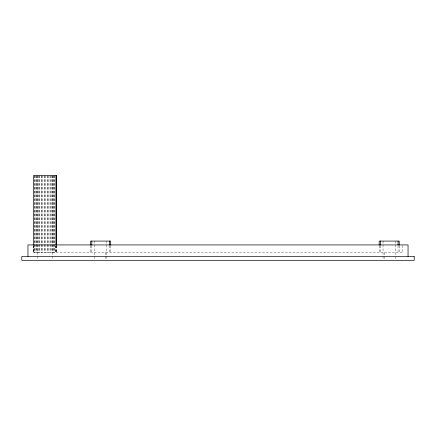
<?xml version="1.0" encoding="UTF-8"?>
<svg xmlns="http://www.w3.org/2000/svg" width="436" height="436" viewBox="0 0 436 436"><rect width="100%" height="100%" fill="white"/><g stroke="black" fill="none" stroke-linecap="round" stroke-linejoin="round"><path stroke-width="0.33" stroke-dasharray="2.18 1.64" d="M402.657 245.572L402.657 252.624L33.332 252.624L33.332 244.928M399.218 245.833L399.218 252.624M398.068 245.833L398.068 252.624M395.348 241.081L395.343 259.654M384.192 252.624L384.192 259.676M383.037 241.081L383.048 259.654M380.323 245.833L380.323 252.624M379.173 245.833L379.173 252.624M110.7 245.833L110.7 252.624M109.534 245.833L109.534 252.624M106.82 241.081L106.82 259.654M105.665 252.624L105.665 259.676M94.508 241.081L94.508 259.654M91.794 245.833L91.794 252.624M90.634 245.833L90.634 252.624M56.457 245.817L56.435 252.624M56.233 245.817L56.233 252.624M56.064 245.817L56.064 252.624M55.846 245.817L55.846 252.624M55.258 245.817L55.258 252.624M54.909 175.681L54.909 252.624M54.511 175.681L54.511 252.624M53.579 175.681L53.579 252.624M53.067 175.681L53.067 252.624M52.576 175.681L52.56 244.067M52.56 244.743L52.576 259.638M52.522 175.681L52.522 252.624M51.301 175.681L51.301 252.624M50.669 175.681L50.669 252.624M50.015 175.681L50.015 252.624M48.592 175.681L48.592 252.624M47.878 175.681L47.878 252.624M47.153 175.681L47.153 252.624M45.627 175.681L45.627 252.624M44.881 175.681L44.881 252.624M44.14 175.681L44.14 252.624M42.614 175.681L42.614 252.624M41.889 175.681L41.889 252.624M41.175 175.681L41.175 252.624M39.752 175.681L39.752 252.624M39.093 175.681L39.093 252.624M38.461 175.681L38.461 252.624M37.24 175.681L37.24 252.624M37.202 175.681L37.202 244.067M37.191 244.743L37.202 259.638M36.7 175.681L36.7 252.624M36.188 175.681L36.188 252.624M35.251 175.681L35.251 252.624M34.858 175.681L34.858 252.624M34.509 175.681L34.509 252.624M33.921 245.817L33.921 252.624M33.703 245.817L33.703 252.624M33.534 245.817L33.534 252.624"/><path stroke-width="0.65" d="M56.457 175.681L33.332 175.681L33.343 244.928M408.047 256.472L408.047 244.928L27.953 244.928L27.953 256.472M399.218 245.157L399.218 241.081L379.173 241.081L379.173 245.157M398.068 241.081L398.068 245.157M380.323 241.081L380.323 245.157M110.7 245.157L110.7 241.081L90.634 241.081L90.634 245.157M109.534 241.081L109.534 245.157M91.794 241.081L91.794 245.157M56.435 175.681L56.457 245.136M56.233 175.681L56.233 245.136M56.064 175.681L56.064 245.136M414.2 256.472L21.8 256.472L21.8 260.319L414.2 260.319L414.2 256.472"/></g></svg>
